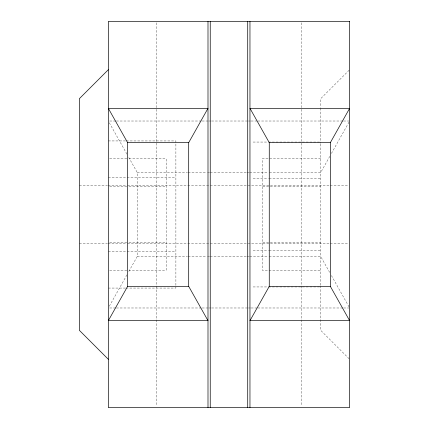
<?xml version="1.0" encoding="UTF-8"?>
<svg xmlns="http://www.w3.org/2000/svg" width="429" height="429" viewBox="0 0 429 429"><rect width="100%" height="100%" fill="white"/><g stroke="black" fill="none" stroke-linecap="round" stroke-linejoin="round"><path stroke-width="0.32" stroke-dasharray="2.15 1.61" d="M109.298 306.247L127.193 274.378M128.818 271.482L137.28 256.419L137.28 172.581L128.818 157.518M329.788 156.36L320.678 172.581L269.139 172.581M331.413 153.464L348.986 122.174M349.168 70.179L320.678 98.67L320.678 107.486M109.663 121.016L115.696 121.016M116.366 121.016L201.496 121.016M202.166 121.016L208.199 121.016M208.869 121.016L210.88 121.016M211.551 121.016L247.748 121.016M248.418 121.016L250.429 121.016M251.099 121.016L257.132 121.016M257.802 121.016L342.932 121.016M343.602 121.016L348.965 121.016M108.323 140.937L125.718 140.937M126.383 140.937L175.89 140.937L175.89 288.063L126.383 288.063M253.11 142.053L267.83 142.053M268.495 142.053L320.678 142.053M320.678 158.215L262.762 158.215L262.762 270.785L320.678 270.785M109.652 158.773L128.292 158.773M128.957 158.773L166.238 158.773L166.238 270.227L128.957 270.227M137.28 172.581L187.478 172.581M188.149 172.581L206.891 172.581M207.561 172.581L209.567 172.581M210.237 172.581L246.38 172.581M247.05 172.581L249.061 172.581M249.726 172.581L268.468 172.581M108.323 177.719L175.89 177.719M253.11 178.276L268.495 178.276M269.165 178.276L320.678 178.276M79.365 185.542L107.475 185.542M108.146 185.542L126.887 185.542M127.558 185.542L329.569 185.542M330.233 185.542L348.965 185.542M262.762 186.358L320.678 186.358M109.652 186.636L128.292 186.636M128.957 186.636L166.238 186.636M109.652 242.364L128.292 242.364M128.957 242.364L166.238 242.364M262.762 242.642L320.678 242.642M79.365 243.458L107.475 243.458M108.146 243.458L126.887 243.458M127.558 243.458L329.569 243.458M330.233 243.458L348.965 243.458M253.11 250.724L268.495 250.724M269.165 250.724L320.678 250.724M108.323 251.281L175.89 251.281M137.28 256.419L187.478 256.419M188.149 256.419L206.891 256.419M207.561 256.419L209.567 256.419M210.237 256.419L246.38 256.419M247.05 256.419L249.061 256.419M249.726 256.419L268.468 256.419M269.139 256.419L320.678 256.419L329.788 272.64M109.652 270.227L128.292 270.227M253.11 286.947L267.83 286.947M268.495 286.947L320.678 286.947M108.323 288.063L125.718 288.063M109.663 307.984L115.696 307.984M116.366 307.984L201.496 307.984M202.166 307.984L208.199 307.984M208.869 307.984L210.88 307.984M211.551 307.984L247.748 307.984M248.418 307.984L250.429 307.984M251.099 307.984L257.132 307.984M257.802 307.984L342.932 307.984M343.602 307.984L348.965 307.984M349.168 358.821L320.678 330.33L320.678 285.682M331.413 275.536L348.986 306.826M109.298 122.753L127.193 154.622M320.678 108.156L320.678 143.318M320.678 143.988L320.678 285.012M301.373 22.791L301.373 406.209M156.585 22.791L156.585 406.209"/><path stroke-width="0.64" d="M188.69 142.664L207.995 108.323L108.323 108.323L127.627 142.664L127.627 286.336L108.323 320.678L207.995 320.678L188.69 286.336L188.69 142.664L127.627 142.664M330.33 142.664L349.635 108.323L249.962 108.323L269.267 142.664L269.267 286.336L249.962 320.678L349.635 320.678L330.33 286.336L330.33 142.664L269.267 142.664M108.323 69.713L79.365 98.67L79.365 330.33L108.323 359.288M127.627 286.336L188.69 286.336M269.267 286.336L330.33 286.336M249.962 21.45L249.962 407.55M247.715 21.45L247.715 407.55M210.242 21.45L210.242 407.55M207.995 21.45L207.995 407.55M349.635 21.45L108.323 21.45L108.323 407.55L349.635 407.55L349.635 21.45"/></g></svg>
